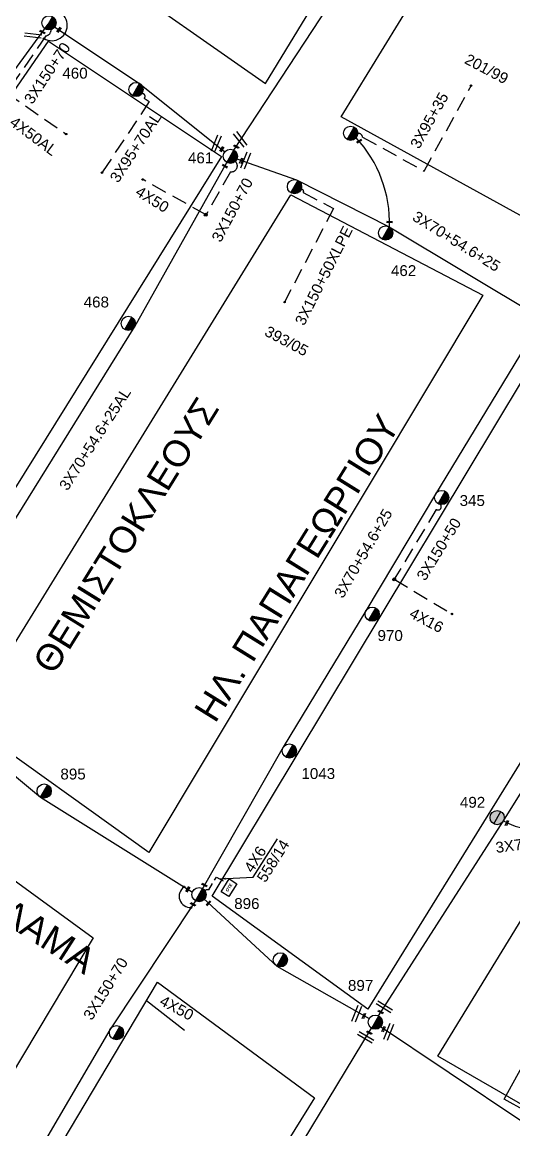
# Model space of a CAD drawing. Header units: millimetres. Extents: x 771 to 3391, y 686 to 1835.
# Drawn here: x 1229.9 to 1311.4, y 1486.2 to 1669.7 of the extents above; entities that cross this region are included whole.
import ezdxf

# ---------------------------------------------------------------- set-up
doc = ezdxf.new("R2010")
doc.units = ezdxf.units.MM
doc.linetypes.add('DASHED', pattern=[19.05, 12.7, -6.35])
for name, color, linetype in [('Pillar OTE', 7, 'Continuous'), ('Άγνωστα', 7, 'Continuous'), ('Εναέρια παροχή ΧΤ 4x16', 7, 'SYN_LINE'), ('Επιγραφές - Σχήματα', 7, 'Continuous'), ('Καλωδια Χ.Τ 3x95+35', 7, 'DASHED'), ('Καλώδια ΧΤ   3x150+50CU', 7, 'DASHED'), ('Καλώδια ΧΤ   3x150+70AL', 7, 'DASHED'), ('Μηχανική τομή', 7, 'Continuous'), ('Στύλος Ξύλινος', 7, 'Continuous'), ('Στύλος Ξύλινος @ 1', 7, 'Continuous'), ('Στύλος ΦΜ', 7, 'Continuous'), ('Στύλος ΦΜ @ 1', 7, 'Continuous'), ('Συνδέσεις', 7, 'Continuous'), ('Συνεστραμμένα ΧΤ   3x70+54.6+25 AL', 7, 'SYN_LINE'), ('Τομή', 7, 'Continuous'), ('Υπόβαθρο ΔΕΗ', 7, 'Continuous'), ('Υπόγεια καλώδια Παροχών ΧΤ   4x16AL', 7, 'DASHED'), ('Υπόγεια καλώδια Παροχών ΧΤ   4x50AL', 7, 'DASHED'), ('Υπόγεια καλώδια Παροχών ΧΤ   4x6', 7, 'DASHED')]:
    doc.layers.add(name, color=color, linetype=linetype)
doc.styles.add('arial', font='arial.ttf')
doc.styles.get("Standard").update_dxf_attribs({"font": 'arial.ttf'})
doc.linetypes.add('SYN_LINE', pattern='A,0.5,-0.0001,["/\\/\\/\\/",Standard,S=0.1,R=0,X=0,Y=-0.05],-0.25', length=0.7501)
doc.dimstyles.new('ISO-25', dxfattribs={"dimtxt": 2.5, "dimasz": 2.5, "dimexe": 1.25, "dimexo": 0.625, "dimtad": 1, "dimtxsty": 'Standard', "dimcen": 2.5, "dimadec": 0, "dimazin": 0, "dimtfac": 1, "dimtmove": 0, "dimatfit": 3, "dimfxl": 1, "dimarcsym": 0})

# ---------------------------------------------------------------- blocks, each defined once
blk = doc.blocks.new('ΥΠΑΡΧΩΝ ΤΣΙΜΕΝΤΕΝΙΟΣ ΣΤΥΛΟΣ')
at = {"layer": 'Στύλος ΦΜ'}
blk.add_hatch(color=7, dxfattribs=at).paths.add_polyline_path([(-1.29, -2.28, 0.574793), (2.62, 0, 0.268822), (1.3, 2.27)])
at = {"layer": 'Στύλος ΦΜ', "color": 7}
blk.add_line((-1.29, -2.28), (1.3, 2.27), dxfattribs=at)
blk.add_circle((0, 0), 2.62, dxfattribs=at)
at = {"layer": 'Στύλος ΦΜ', "flags": 4}
for tag, p in [('ΑΡΙΘΜΟΣ', (-4.68, 8.05)), ('ΤΥΠΟΣ', (-4.91, 3.03))]:
    blk.add_attdef(tag, p, '', height=4, dxfattribs=at)
blk = doc.blocks.new('ΜΗΧΑΝΙΚΗ ΤΟΜΗ')
at = {"layer": 'Μηχανική τομή', "ltscale": 40}
for p, q in [((-1.89, 0.78), (1.89, 0.78)), ((1.89, 0), (-1.89, 0))]:
    blk.add_line(p, q, dxfattribs=at)
blk = doc.blocks.new('ΤΟΜΗ')
at = {"layer": 'Τομή', "ltscale": 40}
for p, q in [((-5.68, 0), (5.68, 0)), ((5.68, -2.33), (-5.68, -2.33))]:
    blk.add_line(p, q, dxfattribs=at)
blk = doc.blocks.new('_ΣΥΝΔΕΣΗ')
at = {"layer": 'Συνδέσεις', "linetype": 'SYN_LINE', "ltscale": 40}
blk.add_hatch(color=256, dxfattribs=at).paths.add_polyline_path([(0.5, -0.01, 1), (-0.5, -0.01, 1)])
at = {"layer": 'Συνδέσεις'}
blk.add_circle((0, -0.01), 0.5, dxfattribs=at)
blk = doc.blocks.new('ΥΠΑΡΧΩΝ ΞΥΛΙΝΟΣ ΣΤΥΛΟΣ')
at = {"layer": 'Στύλος Ξύλινος'}
h = blk.add_hatch(color=7, dxfattribs=at)
h.paths.add_polyline_path([(-2.62, 0, 0.270008), (-1.29, -2.28), (1.3, 2.27, 0.576266)])
h.paths.add_polyline_path([(-1.29, -2.28, 0.574793), (2.62, 0, 0.268822), (1.3, 2.27)])
at = {"layer": 'Στύλος Ξύλινος', "color": 7}
blk.add_line((-1.29, -2.28), (1.3, 2.27), dxfattribs=at)
blk.add_circle((0, 0), 2.62, dxfattribs=at)
at = {"layer": 'Στύλος Ξύλινος', "flags": 4}
for tag, p in [('ΑΡΙΘΜΟΣ', (-4.91, 8.6)), ('ΤΥΠΟΣ', (-4.85, 3.39))]:
    blk.add_attdef(tag, p, '', height=4, dxfattribs=at)
blk = doc.blocks.new('PILLAR ΟΤΕ')
at = {"layer": 'Pillar OTE', "ltscale": 40}
blk.add_lwpolyline([(-3.31, 2.02), (3.39, 2.02), (3.39, -1.99), (-3.31, -1.99)], close=True, dxfattribs=at)
at = {"layer": 'Pillar OTE', "insert": (-1.81, 0.71), "char_height": 1.3575, "width": 109.961, "attachment_point": 1}
blk.add_mtext('{\\fArial|b1|i0|c161|p34;OTE}', dxfattribs=at)

msp = doc.modelspace()

# ---------------------------------------------------------------- linework, layer by layer
at = {"layer": 'Άγνωστα', "color": 85, "linetype": 'DASHED', "ltscale": 0.2}
msp.add_lwpolyline([(1249.7496, 1657.8636, -0.756093283), (1250.14986, 1657.09477), (1250.9744, 1656.54655), (1243.16293, 1644.79789)], format="xyb", dxfattribs=at)
at = {"layer": 'Άγνωστα'}
msp.add_lwpolyline([(1250.53239, 1507.57888), (1250.53239, 1507.57888), (1250.53239, 1507.57888), (1256.8164, 1502.68011)], dxfattribs=at)
at = {"layer": 'Άγνωστα', "color": 5}
msp.add_lwpolyline([(1313.09228, 1488.26815), (1313.37552, 1489.26442), (1309.79062, 1491.24016), (1316.03643, 1502.55584)], dxfattribs=at)
at = {"layer": 'Καλωδια Χ.Τ 3x95+35', "color": 2, "linetype": 'DASHED', "ltscale": 0.2}
msp.add_lwpolyline([(1285.04088, 1651.08153, -0.606407485), (1286.32451, 1650.64437), (1296.52735, 1645.03607), (1304.36347, 1659.29187)], format="xyb", dxfattribs=at)
at = {"layer": 'Καλώδια ΧΤ   3x150+50CU', "color": 2, "linetype": 'DASHED', "ltscale": 0.2}
for points in [[(1276.1182, 1641.98152, -0.756722176), (1276.48724, 1641.46575), (1281.49728, 1638.85007), (1273.3906, 1623.3227)], [(1299.21791, 1589.77881, -0.887693912), (1298.53593, 1588.9639), (1291.5696, 1577.37957)]]:
    msp.add_lwpolyline(points, format="xyb", dxfattribs=at)
at = {"layer": 'Καλώδια ΧΤ   3x150+70AL', "color": 85, "linetype": 'DASHED', "ltscale": 0.2}
msp.add_lwpolyline([(1234.71973, 1668.4763, -0.375320133), (1233.85525, 1667.45007), (1227.33024, 1657.98334)], format="xyb", dxfattribs=at)
at = {"layer": 'Καλώδια ΧΤ   3x150+70AL', "color": 1, "linetype": 'DASHED', "ltscale": 0.2}
msp.add_lwpolyline([(1265.23002, 1646.62939, -0.766091872), (1264.41509, 1644.92645), (1260.39133, 1637.76712)], format="xyb", dxfattribs=at)
at = {"layer": 'Συνεστραμμένα ΧΤ   3x70+54.6+25 AL', "color": 6, "linetype": 'SYN_LINE', "ltscale": 20}
msp.add_lwpolyline([(1265.00544, 1648.50616), (1287.11205, 1682.26607), (1302.37806, 1706.80734), (1323.00489, 1741.24886)], dxfattribs=at)
at = {"layer": 'Συνεστραμμένα ΧΤ   3x70+54.6+25 AL', "color": 6, "ltscale": 20}
msp.add_lwpolyline([(1176.61099, 1585.82365), (1191.16508, 1609.29301), (1217.27903, 1646.21705), (1234.24415, 1669.40173)], dxfattribs=at)
at = {"layer": 'Συνεστραμμένα ΧΤ   3x70+54.6+25 AL', "color": 85, "ltscale": 20}
msp.add_lwpolyline([(1235.30598, 1668.90521), (1249.37545, 1659.56819), (1263.50164, 1648.22181)], dxfattribs=at)
at = {"layer": 'Συνεστραμμένα ΧΤ   3x70+54.6+25 AL', "color": 2, "ltscale": 15}
msp.add_lwpolyline([(1265.50843, 1647.03461), (1275.38428, 1643.5794), (1290.72529, 1635.79739), (1316.09165, 1620.57576)], dxfattribs=at)
at = {"layer": 'Συνεστραμμένα ΧΤ   3x70+54.6+25 AL', "color": 1, "ltscale": 20}
msp.add_lwpolyline([(1210.96631, 1561.08946), (1224.92465, 1581.28307), (1248.55979, 1619.265), (1263.84283, 1646.45755)], dxfattribs=at)
at = {"layer": 'Συνεστραμμένα ΧΤ   3x70+54.6+25 AL', "color": 2, "ltscale": 20}
for points in [[(1316.29565, 1620.84419), (1316.09165, 1620.57576), (1298.38273, 1591.48297), (1286.87894, 1572.17764), (1273.18471, 1549.54589), (1259.22435, 1525.12986)], [(1259.22435, 1525.12986), (1272.11946, 1513.3027), (1287.39706, 1504.58582)]]:
    msp.add_lwpolyline(points, dxfattribs=at)
at = {"layer": 'Συνεστραμμένα ΧΤ   3x70+54.6+25 AL', "color": 85, "linetype": 'SYN_LINE', "ltscale": 20}
msp.add_lwpolyline([(1288.95416, 1505.05184), (1309.68392, 1537.38188), (1328.09021, 1566.89703), (1348.50627, 1603.47206)], dxfattribs=at)
at = {"layer": 'Συνεστραμμένα ΧΤ   3x70+54.6+25 AL', "color": 151, "ltscale": 20}
for points in [[(1211.28314, 1559.31071), (1232.97755, 1541.27086), (1258.12078, 1525.54861)], [(1258.64105, 1524.10668), (1244.44846, 1502.70133), (1227.30126, 1473.45032), (1208.3555, 1441.61844), (1196.04342, 1419.74438)]]:
    msp.add_lwpolyline(points, dxfattribs=at)
at = {"layer": 'Συνεστραμμένα ΧΤ   3x70+54.6+25 AL', "color": 151, "linetype": 'SYN_LINE', "ltscale": 20}
msp.add_lwpolyline([(1371.81122, 1453.94874), (1342.02236, 1471.87564), (1312.86728, 1487.40427), (1288.46484, 1503.79229)], dxfattribs=at)
at = {"layer": 'Συνεστραμμένα ΧΤ   3x70+54.6+25 AL', "color": 133, "linetype": 'SYN_LINE', "ltscale": 20}
msp.add_lwpolyline([(1225.73327, 1403.27281), (1251.68118, 1443.37358), (1269.27424, 1472.37318), (1287.81013, 1502.9946)], dxfattribs=at)
at = {"layer": 'Συνεστραμμένα ΧΤ   3x70+54.6+25 AL', "color": 2, "ltscale": 15}
msp.add_arc((1270.22222, 1636.51203), 20.55702, 357.9397481, 43.0572541, dxfattribs=at)
at = {"layer": 'Συνεστραμμένα ΧΤ   3x70+54.6+25 AL', "color": 85, "linetype": 'SYN_LINE', "ltscale": 8}
msp.add_arc((1314.24143, 1544.59327), 8.53083, 237.7075865, 312.2570884, dxfattribs=at)
at = {"layer": 'Υπόβαθρο ΔΕΗ'}
for points in [[(1292.42721, 1750.68868), (1242.90521, 1678.71335), (1270.21789, 1659.52236), (1320.44568, 1741.88068), (1308.50608, 1749.27003)], [(1282.75226, 1654.03543), (1332.65157, 1735.28065), (1362.16837, 1718.31089), (1313.48691, 1637.14123), (1282.75226, 1654.03543)], [(1177.99345, 1584.92538), (1234.25945, 1666.55828), (1262.96596, 1647.47185), (1209.72981, 1562.00913), (1177.99345, 1584.92538)], [(1274.40569, 1641.07539), (1306.26574, 1624.4416), (1250.89193, 1532.13046), (1220.66606, 1553.78514), (1274.40569, 1641.07539)], [(1261.38726, 1524.90277), (1317.70395, 1618.55191), (1346.8363, 1602.60117), (1287.21164, 1506.12906), (1261.38726, 1524.90277)], [(1358.539, 1595.90197), (1391.89977, 1578.07141), (1332.59663, 1478.85015), (1298.77731, 1498.3591), (1358.539, 1595.90197)], [(1160.85977, 1456.5492), (1211.7517, 1539.79456), (1241.65947, 1517.94677), (1193.07904, 1436.6617), (1160.77509, 1456.41068)], [(1268.19941, 1528.04287), (1272.20545, 1534.3605)], [(1204.34938, 1429.97167), (1252.33587, 1510.6095), (1278.32673, 1491.45835), (1230.31673, 1414.08637), (1204.34938, 1429.97167)]]:
    msp.add_lwpolyline(points, dxfattribs=at)
for centre, radius, start, end in [((1234.82695, 1669.20767), 2.5684, 239.8309845, 68.6633296), ((1257.81127, 1524.86597), 1.8808, 124.7166784, 272.667509)]:
    msp.add_arc(centre, radius, start, end, dxfattribs=at)
at = {"layer": 'Υπόγεια καλώδια Παροχών ΧΤ   4x16AL', "color": 2, "linetype": 'DASHED', "ltscale": 0.2}
msp.add_lwpolyline([(1291.5696, 1577.37957), (1301.11422, 1571.63984)], dxfattribs=at)
at = {"layer": 'Υπόγεια καλώδια Παροχών ΧΤ   4x50AL', "color": 85, "linetype": 'DASHED', "ltscale": 0.2}
msp.add_lwpolyline([(1227.33024, 1657.98334), (1237.1541, 1651.21218)], dxfattribs=at)
at = {"layer": 'Υπόγεια καλώδια Παροχών ΧΤ   4x50AL', "color": 1, "linetype": 'DASHED', "ltscale": 0.2}
msp.add_lwpolyline([(1260.39133, 1637.76712), (1249.9718, 1643.62322)], dxfattribs=at)
at = {"layer": 'Υπόγεια καλώδια Παροχών ΧΤ   4x6', "color": 151, "linetype": 'DASHED', "ltscale": 0.1}
msp.add_lwpolyline([(1260.08211, 1525.51993, -0.473686603), (1260.82268, 1525.90434), (1262.11105, 1528.04679), (1263.78766, 1527.03855)], format="xyb", dxfattribs=at)

# ---------------------------------------------------------------- block references
at = {"layer": 'Pillar OTE', "xscale": 0.3750000000000001, "yscale": 0.3750000000000001, "zscale": 0.3750000000000001, "rotation": 58.37643640665643}
msp.add_blockref('PILLAR ΟΤΕ', (1264.17075, 1526.25365), dxfattribs=at)
at = {"layer": 'Μηχανική τομή'}
for p, xscale, yscale, zscale, rotation in [((1236.11267, 1668.36986), 0.249999999999919, 0.249999999999919, 0.249999999999919, 56.40586278026857), ((1233.23074, 1667.98288), 0.2500000000002005, 0.2500000000002005, 0.2500000000002005, 331.5446991727721), ((1285.812, 1649.91164), 0.2500000000002005, 0.2500000000002005, 0.2500000000002005, 29.86081053869261), ((1263.07166, 1648.59511), 0.249999999999919, 0.249999999999919, 0.249999999999919, 56.40586278026857), ((1265.36598, 1649.00617), 0.2500000000002005, 0.2500000000002005, 0.2500000000002005, 331.5446991727721), ((1266.29401, 1646.69627), 0.249999999999919, 0.249999999999919, 0.249999999999919, 68.45138536945211), ((1263.45642, 1645.76392), 0.2500000000002005, 0.2500000000002005, 0.2500000000002005, 331.5446991727721), ((1290.77922, 1636.48668), 0.2500000000002005, 0.2500000000002005, 0.2500000000002005, 357.2151206598885), ((1310.31856, 1536.9447), 0.249999999999919, 0.249999999999919, 0.249999999999919, 68.45138536945211), ((1257.45788, 1525.96313), 0.2499999999999681, 0.2499999999999681, 0.2499999999999681, 59.46520222858078), ((1260.07324, 1526.66028), 0.2500000000002005, 0.2500000000002005, 0.2500000000002005, 331.5446991727721), ((1258.17305, 1523.44177), 0.2500000000002005, 0.2500000000002005, 0.2500000000002005, 331.5446991727721), ((1260.8567, 1523.6327), 0.2499999999999681, 0.2499999999999681, 0.2499999999999681, 44.91499035473453), ((1286.62852, 1504.98776), 0.249999999999919, 0.249999999999919, 0.249999999999919, 68.45138536945211), ((1289.25272, 1505.60888), 0.2500000000002005, 0.2500000000002005, 0.2500000000002005, 331.5446991727721), ((1287.38327, 1502.15135), 0.2500000000002005, 0.2500000000002005, 0.2500000000002005, 331.5446991727721), ((1289.88143, 1502.80319), 0.249999999999919, 0.249999999999919, 0.249999999999919, 68.45138536945211)]:
    msp.add_blockref('ΜΗΧΑΝΙΚΗ ΤΟΜΗ', p, dxfattribs=dict(at, xscale=xscale, yscale=yscale, zscale=zscale, rotation=rotation))
at = {"layer": 'Στύλος Ξύλινος @ 1', "ltscale": 40}
ref = msp.add_blockref('ΥΠΑΡΧΩΝ ΞΥΛΙΝΟΣ ΣΤΥΛΟΣ', (1308.62195, 1537.89115), dxfattribs=dict(at, xscale=0.4499999999998181, yscale=0.4499999999998181, zscale=0.4499999999998181))
ref.add_attrib('ΤΥΠΟΣ', '492', (1302.44491, 1539.52986), dxfattribs={"layer": 'Στύλος Ξύλινος', "height": 1.8, "flags": 4})
at = {"layer": 'Στύλος ΦΜ @ 1', "ltscale": 40}
ref = msp.add_blockref('ΥΠΑΡΧΩΝ ΤΣΙΜΕΝΤΕΝΙΟΣ ΣΤΥΛΟΣ', (1234.35132, 1669.59496), dxfattribs=dict(at, xscale=0.4499999999998181, yscale=0.4499999999998181, zscale=0.4499999999998181))
ref.add_attrib('ΤΥΠΟΣ', '460', (1236.5694, 1660.3549), dxfattribs={"layer": 'Στύλος ΦΜ', "height": 1.8, "flags": 4})
at = {"layer": 'Στύλος ΦΜ @ 1', "ltscale": 40, "xscale": 0.4499999999998181, "yscale": 0.4499999999998181, "zscale": 0.4499999999998181}
for p in [(1248.78989, 1658.5463), (1284.3409, 1651.30451), (1275.03908, 1642.45335), (1272.70049, 1514.32717), (1245.53998, 1502.25892)]:
    msp.add_blockref('ΥΠΑΡΧΩΝ ΤΣΙΜΕΝΤΕΝΙΟΣ ΣΤΥΛΟΣ', p, dxfattribs=at)
at = {"layer": 'Στύλος ΦΜ @ 1', "ltscale": 40}
ref = msp.add_blockref('ΥΠΑΡΧΩΝ ΤΣΙΜΕΝΤΕΝΙΟΣ ΣΤΥΛΟΣ', (1264.41988, 1647.48427), dxfattribs=dict(at, xscale=0.4499999999998181, yscale=0.4499999999998181, zscale=0.4499999999998181))
ref.add_attrib('ΤΥΠΟΣ', '461', (1257.38619, 1646.3132), dxfattribs={"layer": 'Στύλος ΦΜ', "height": 1.8, "flags": 4})
ref = msp.add_blockref('ΥΠΑΡΧΩΝ ΤΣΙΜΕΝΤΕΝΙΟΣ ΣΤΥΛΟΣ', (1290.13973, 1634.7755), dxfattribs=dict(at, xscale=0.4499999999998181, yscale=0.4499999999998181, zscale=0.4499999999998181))
ref.add_attrib('ΤΥΠΟΣ', '462', (1291.0186, 1627.6384), dxfattribs={"layer": 'Στύλος ΦΜ', "height": 1.8, "flags": 4})
ref = msp.add_blockref('ΥΠΑΡΧΩΝ ΤΣΙΜΕΝΤΕΝΙΟΣ ΣΤΥΛΟΣ', (1247.50212, 1619.78314), dxfattribs=dict(at, xscale=0.4499999999998181, yscale=0.4499999999998181, zscale=0.4499999999998181))
ref.add_attrib('ΤΥΠΟΣ', '468', (1240.10444, 1622.43068), dxfattribs={"layer": 'Στύλος ΦΜ', "height": 1.8, "flags": 4})
ref = msp.add_blockref('ΥΠΑΡΧΩΝ ΤΣΙΜΕΝΤΕΝΙΟΣ ΣΤΥΛΟΣ', (1299.42679, 1590.93791), dxfattribs=dict(at, xscale=0.4499999999998181, yscale=0.4499999999998181, zscale=0.4499999999998181))
ref.add_attrib('ΤΥΠΟΣ', '345', (1302.3952, 1589.53678), dxfattribs={"layer": 'Στύλος ΦΜ', "height": 1.8, "flags": 4})
ref = msp.add_blockref('ΥΠΑΡΧΩΝ ΤΣΙΜΕΝΤΕΝΙΟΣ ΣΤΥΛΟΣ', (1287.90795, 1571.60469), dxfattribs=dict(at, xscale=0.4499999999998181, yscale=0.4499999999998181, zscale=0.4499999999998181))
ref.add_attrib('ΤΥΠΟΣ', '970', (1288.79337, 1567.16716), dxfattribs={"layer": 'Στύλος ΦΜ', "height": 1.8, "flags": 4})
ref = msp.add_blockref('ΥΠΑΡΧΩΝ ΤΣΙΜΕΝΤΕΝΙΟΣ ΣΤΥΛΟΣ', (1274.19631, 1548.94271), dxfattribs=dict(at, xscale=0.4499999999998181, yscale=0.4499999999998181, zscale=0.4499999999998181))
ref.add_attrib('ΤΥΠΟΣ', '1043', (1276.18429, 1544.292), dxfattribs={"layer": 'Στύλος ΦΜ', "height": 1.8, "flags": 4})
ref = msp.add_blockref('ΥΠΑΡΧΩΝ ΤΣΙΜΕΝΤΕΝΙΟΣ ΣΤΥΛΟΣ', (1233.55858, 1542.29533), dxfattribs=dict(at, xscale=0.4499999999998181, yscale=0.4499999999998181, zscale=0.4499999999998181))
ref.add_attrib('ΤΥΠΟΣ', '895', (1236.25253, 1544.21453), dxfattribs={"layer": 'Στύλος ΦΜ', "height": 1.8, "flags": 4})
ref = msp.add_blockref('ΥΠΑΡΧΩΝ ΤΣΙΜΕΝΤΕΝΙΟΣ ΣΤΥΛΟΣ', (1259.22208, 1525.13115), dxfattribs=dict(at, xscale=0.4499999999998181, yscale=0.4499999999998181, zscale=0.4499999999998181))
ref.add_attrib('ΤΥΠΟΣ', '896', (1265.05024, 1522.74619), dxfattribs={"layer": 'Στύλος ΦΜ', "height": 1.8, "flags": 4})
ref = msp.add_blockref('ΥΠΑΡΧΩΝ ΤΣΙΜΕΝΤΕΝΙΟΣ ΣΤΥΛΟΣ', (1288.42003, 1504.00215), dxfattribs=dict(at, xscale=0.4499999999998181, yscale=0.4499999999998181, zscale=0.4499999999998181))
ref.add_attrib('ΤΥΠΟΣ', '897', (1283.89582, 1509.18781), dxfattribs={"layer": 'Στύλος ΦΜ', "height": 1.8, "flags": 4})
at = {"layer": 'Συνδέσεις'}
for p, xscale, yscale, zscale in [((1233.53619, 1666.98717), 0.25, 0.25, 0.25), ((1236.97406, 1667.79821), 0.25, 0.25, 0.25), ((1304.28067, 1659.20183), 0.25, 0.25, 0.25), ((1237.20542, 1651.16302), 0.25, 0.25, 0.25), ((1243.14539, 1644.7715), 0.25, 0.25, 0.25), ((1249.89237, 1643.63798), 0.25, 0.25, 0.25), ((1260.32707, 1637.79569), 0.4777242751394019, 0.4777242751394019, 0.4777242751394019), ((1273.3906, 1623.3227), 0.25, 0.25, 0.25), ((1291.5696, 1577.37957), 0.4777242751394019, 0.4777242751394019, 0.4777242751394019), ((1301.11422, 1571.63984), 0.25, 0.25, 0.25), ((1256.72638, 1526.42305), 0.25, 0.25, 0.25), ((1257.88152, 1522.96115), 0.25, 0.25, 0.25)]:
    msp.add_blockref('_ΣΥΝΔΕΣΗ', p, dxfattribs=dict(at, xscale=xscale, yscale=yscale, zscale=zscale))
at = {"layer": 'Τομή'}
for p, xscale, yscale, zscale, rotation in [((1231.74426, 1667.7946), 0.2499999999999535, 0.2499999999999535, 0.2499999999999535, 353.1948611675956), ((1262.33854, 1649.51357), 0.2499999999998873, 0.2499999999998873, 0.2499999999998873, 248.1909067709115), ((1266.28283, 1650.4569), 0.2499999999999669, 0.2499999999999669, 0.2499999999999669, 308.1680509152084), ((1267.21446, 1646.68209), 0.2499999999998873, 0.2499999999998873, 0.2499999999998873, 248.1909067709115), ((1290.0634, 1506.78181), 0.25, 0.25, 0.25, 328.8661683455242), ((1285.60824, 1505.28905), 0.2499999999998873, 0.2499999999998873, 0.2499999999998873, 248.1909067709115), ((1290.89438, 1502.27296), 0.2499999999998873, 0.2499999999998873, 0.2499999999998873, 248.1909067709115), ((1286.98677, 1501.73366), 0.25, 0.25, 0.25, 328.8661683455242)]:
    msp.add_blockref('ΤΟΜΗ', p, dxfattribs=dict(at, xscale=xscale, yscale=yscale, zscale=zscale, rotation=rotation))

# ---------------------------------------------------------------- texts
at = {"ltscale": 40, "char_height": 4, "width": 64.8866414, "attachment_point": 1, "style": 'arial'}
for s, insert, rotation in [('{\\H1.083x;ΘEMIΣTOKΛEOYΣ}', (1231.45512, 1563.66309), 58.1460084), ('{\\H1.083x;HΛ. ΠAΠAΓEΩPΓIOY}', (1258.21035, 1555.6685), 58.1460084), ('{\\H1.083x;K.ΠAΛΛAMA}', (1212.86515, 1534.51136), 327.2916944)]:
    msp.add_mtext(s, dxfattribs=dict(at, insert=insert, rotation=rotation))
at = {"layer": 'Άγνωστα', "color": 7, "char_height": 1.8, "attachment_point": 1}
for s, gutter_width, insert, rotation in [('3X150+70', 12.5, (1230.10227, 1656.97344), 56.1459897), ('201/99', 12.5, (1303.89246, 1664.56701), 332.0897021), ('3X95+35', 12.5, (1294.10259, 1649.45621), 60.6255464), ('3X95+70AL', 12.5, (1244.31731, 1643.9325), 56.6830865), ('3X150+70', 12.5, (1261.21607, 1633.93599), 61.9135487), ('4X50', 12.5, (1249.46641, 1642.66949), 328.2715674), ('3X70+54.6+25', 12.5, (1295.36694, 1638.53064), 328.042606), ('3X150+50XLPE', 12.5, (1275.01844, 1620.10171), 63.0786219), ('393/05', 12.5, (1270.75622, 1619.47405), 332.0897021), ('3X70+54.6+25', 12.5, (1281.50448, 1575.00008), 59.8533125), ('3X150+50', 12.5, (1295.15581, 1577.9437), 58.2839448), ('3X70+54.6+25', 12.5, (1308.24569, 1533.81199), 7.3744208), ('4X6', 1.82404, (1266.5609, 1529.58192), 57.7363322), ('558/14', 1.82404, (1268.67702, 1527.95046), 57.7363322), ('3X150+70', 12.5, (1239.92447, 1505.11512), 58.1402463), ('4X50', 12.5, (1253.36253, 1508.53325), 332.0897021)]:
    msp.add_mtext_dynamic_manual_height_columns(s, width=1.8, gutter_width=gutter_width, heights=[0.04535], dxfattribs=dict(at, insert=insert, rotation=rotation))
at = {"layer": 'Εναέρια παροχή ΧΤ 4x16', "color": 7, "insert": (1294.75877, 1572.77161), "char_height": 1.8, "attachment_point": 1, "rotation": 332.0897021}
msp.add_mtext_dynamic_manual_height_columns('4X16', width=1.8, gutter_width=12.5, heights=[0.04535], dxfattribs=at)
at = {"layer": 'Συνεστραμμένα ΧΤ   3x70+54.6+25 AL', "color": 7, "insert": (1235.91436, 1592.91034), "char_height": 1.8, "attachment_point": 1, "rotation": 57.2075041}
msp.add_mtext_dynamic_manual_height_columns('3X70+54.6+25AL', width=1.8, gutter_width=12.5, heights=[0.04535], dxfattribs=at)
at = {"layer": 'Υπόγεια καλώδια Παροχών ΧΤ   4x50AL', "color": 7, "insert": (1228.76125, 1654.22844), "char_height": 1.8, "attachment_point": 1, "rotation": 323.3949695}
msp.add_mtext_dynamic_manual_height_columns('4X50AL', width=1.8, gutter_width=12.5, heights=[0.04535], dxfattribs=at)

# ---------------------------------------------------------------- leaders
at = {"layer": 'Επιγραφές - Σχήματα', "ltscale": 40}
msp.add_leader([(1262.64875, 1527.72344), (1268.19941, 1528.04287)], dimstyle='ISO-25', override={"dimasz": 1, "dimtad": 0}, dxfattribs=at)

doc.saveas('drawing.dxf')
